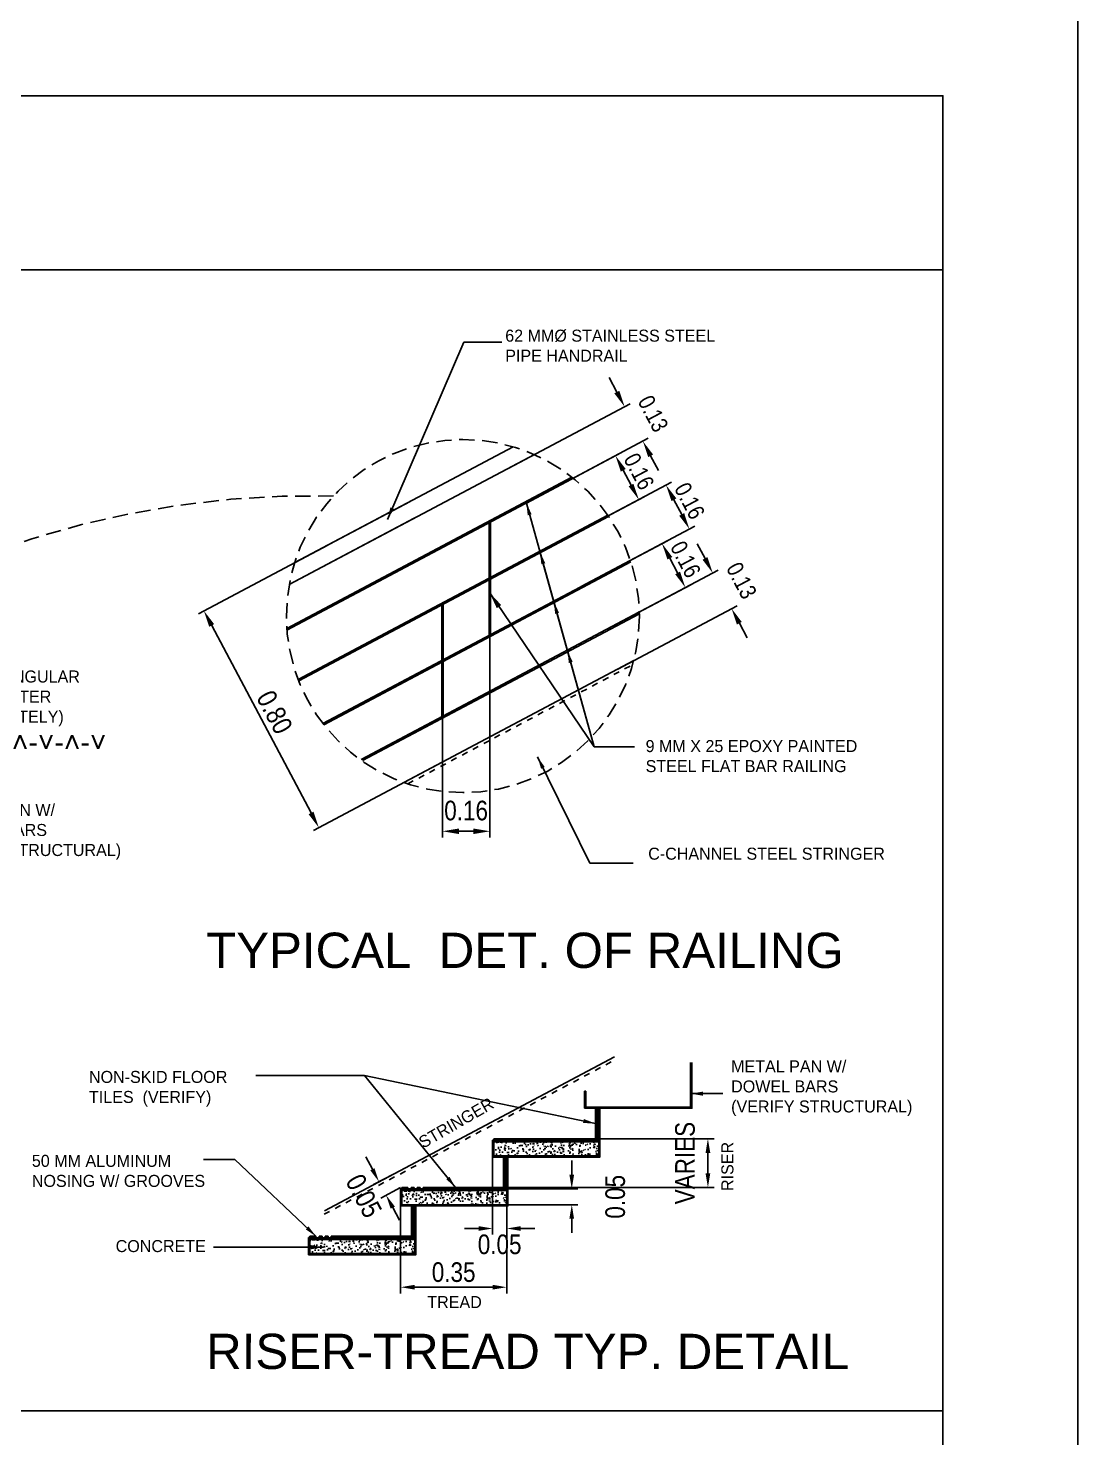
# Model space of a CAD drawing. Header units: millimetres. Extents: x 2148 to 2681, y 758 to 986.
# Drawn here: x 2664.33 to 2681.45, y 885.96 to 908.94 of the extents above; entities that cross this region are included whole.
import ezdxf

# ---------------------------------------------------------------- set-up
doc = ezdxf.new("R2010")
doc.units = ezdxf.units.MM
doc.linetypes.add('27-A-2008-DD$0$LVL 5$0$HIDDEN', pattern=[0.375, 0.25, -0.125])
doc.linetypes.add('27-A-2008-DD$0$LVL 5$0$xa-fp_t1_l05-09$0$HIDDEN2', pattern=[0.1875, 0.125, -0.0625])
for name, color, linetype in [('4CO', 4, 'Continuous'), ('A-DETAILS', 1, 'Continuous'), ('A-Hatch', 253, 'Continuous'), ('A-Stairs', 1, 'Continuous'), ('A-Wall', 4, 'Continuous'), ('A_TILES', 8, 'Continuous'), ('DIM', 20, 'Continuous'), ('TEXT', 6, 'Continuous'), ('wall', 4, 'Continuous')]:
    doc.layers.add(name, color=color, linetype=linetype)
doc.styles.add('ARIALNW', font='ARIALN.TTF')
doc.styles.add('MMTX$0$ESMX$0$X-OPTA1D', font='x-opta1d')
doc.styles.get("Standard").update_dxf_attribs({"font": 'arial.ttf'})
doc.styles.add('SWISS', font='swissl.ttf')
doc.dimstyles.new('DIM 100', dxfattribs={"dimtxt": 0.2, "dimasz": 0.2, "dimexe": 0.1, "dimexo": 0, "dimgap": 0.05, "dimtad": 1, "dimzin": 0, "dimdsep": 46, "dimtxsty": 'ARIALNW', "dimcen": 0.09, "dimclrd": 6, "dimclre": 6, "dimclrt": 13, "dimadec": 0, "dimazin": 0, "dimtfac": 1, "dimtofl": 0, "dimtmove": 2, "dimatfit": 3, "dimfxl": 1, "dimtolj": 1, "dimtzin": 0, "dimarcsym": 0})
doc.dimstyles.new('DIM 20', dxfattribs={"dimtxt": 0.32, "dimasz": 0.27, "dimexe": 0.1, "dimexo": 0, "dimgap": 0.08, "dimtad": 1, "dimlfac": 0.2, "dimrnd": 0.005, "dimzin": 1, "dimdsep": 46, "dimtxsty": 'ARIALNW', "dimcen": 0.09, "dimclrd": 6, "dimclre": 6, "dimclrt": 13, "dimadec": 0, "dimazin": 0, "dimtfac": 1, "dimtofl": 0, "dimtmove": 2, "dimatfit": 3, "dimfxl": 1, "dimtolj": 1, "dimtzin": 0, "dimarcsym": 0})
doc.dimstyles.new('DIM 30', dxfattribs={"dimtxt": 0.32, "dimasz": 0.27, "dimexe": 0.1, "dimexo": 0, "dimgap": 0.08, "dimtad": 1, "dimlfac": 0.3, "dimrnd": 0.005, "dimzin": 1, "dimdsep": 46, "dimtxsty": 'ARIALNW', "dimcen": 0.09, "dimclrd": 6, "dimclre": 6, "dimclrt": 13, "dimadec": 0, "dimazin": 0, "dimtfac": 1, "dimtofl": 0, "dimtmove": 2, "dimatfit": 3, "dimfxl": 1, "dimtolj": 1, "dimtzin": 0, "dimarcsym": 0})

# ---------------------------------------------------------------- blocks, each defined once
blk = doc.blocks.new('A$C1DB67A09')
at = {"layer": 'Defpoints', "ltscale": 0.5, "elevation": 0}
blk.add_lwpolyline([(7.292, -83.48), (108.892, -83.48), (108.892, -7.28), (7.292, -7.28)], close=True, dxfattribs=at)
at = {"layer": 'wall', "color": 16, "linetype": 'ByBlock', "ltscale": 1.5, "elevation": 0}
blk.add_lwpolyline([(9.492, -81.28), (106.692, -81.28), (106.692, -9.48), (9.492, -9.48)], close=True, dxfattribs=at)
blk = doc.blocks.new('*D2890')
at = {"layer": 'A-Wall', "color": 6, "lineweight": -2, "transparency": 16777216}
for p, q in [((2673.932, 903.008), (2673.805, 903.247)), ((2672.159, 901.762), (2674.147, 902.817)), ((2672.457, 901.2), (2674.445, 902.255)), ((2674.483, 901.969), (2674.609, 901.731))]:
    blk.add_line(p, q, dxfattribs=at)
at = {"layer": 'A-Wall', "color": 6, "transparency": 16777216}
for points in [[(2673.972, 903.029), (2673.892, 902.987), (2674.058, 902.77)], [(2674.523, 901.99), (2674.443, 901.948), (2674.356, 902.208)]]:
    blk.add_solid(points, dxfattribs=at)
at = {"layer": 'Defpoints', "color": 0, "transparency": 16777216}
for p in [(2674.356, 902.208), (2672.159, 901.762, 0), (2672.457, 901.2, 0)]:
    blk.add_point(p, dxfattribs=at)
at = {"layer": 'A-Wall', "color": 13, "transparency": 16777216, "insert": (2674.524, 902.656), "char_height": 0.27, "attachment_point": 5, "rotation": 297.9371, "style": 'ARIALNW'}
blk.add_mtext('\\A1;0.13', dxfattribs=at)
blk = doc.blocks.new('*D2891')
at = {"layer": 'A-Wall', "color": 6, "lineweight": -2, "transparency": 16777216}
for p, q in [((2672.457, 901.2), (2673.999, 902.018)), ((2674.037, 901.733), (2674.164, 901.493)), ((2672.837, 900.484), (2674.379, 901.301))]:
    blk.add_line(p, q, dxfattribs=at)
at = {"layer": 'A-Wall', "color": 6, "transparency": 16777216}
for points in [[(2674.077, 901.754), (2673.997, 901.712), (2673.91, 901.971)], [(2674.203, 901.514), (2674.124, 901.472), (2674.29, 901.255)]]:
    blk.add_solid(points, dxfattribs=at)
at = {"layer": 'Defpoints', "color": 0, "transparency": 16777216}
for p in [(2672.457, 901.2, 0), (2674.29, 901.255), (2672.837, 900.484, 0)]:
    blk.add_point(p, dxfattribs=at)
at = {"layer": 'A-Wall', "color": 13, "transparency": 16777216, "insert": (2674.293, 901.715), "char_height": 0.27, "attachment_point": 5, "rotation": 297.9371, "style": 'ARIALNW'}
blk.add_mtext('\\A1;0.16', dxfattribs=at)
blk = doc.blocks.new('*D2892')
at = {"layer": 'A-Wall', "color": 6, "lineweight": -2, "transparency": 16777216}
for p, q in [((2672.837, 900.484), (2674.825, 901.538)), ((2674.863, 901.253), (2674.99, 901.013)), ((2673.353, 899.84), (2675.205, 900.822))]:
    blk.add_line(p, q, dxfattribs=at)
at = {"layer": 'A-Wall', "color": 6, "transparency": 16777216}
for points in [[(2674.903, 901.274), (2674.823, 901.232), (2674.736, 901.491)], [(2675.03, 901.035), (2674.95, 900.992), (2675.116, 900.775)]]:
    blk.add_solid(points, dxfattribs=at)
at = {"layer": 'Defpoints', "color": 0, "transparency": 16777216}
for p in [(2675.116, 900.775), (2672.837, 900.484, 0), (2673.353, 899.84, 0)]:
    blk.add_point(p, dxfattribs=at)
at = {"layer": 'A-Wall', "color": 13, "transparency": 16777216, "insert": (2675.119, 901.235), "char_height": 0.27, "attachment_point": 5, "rotation": 297.9371, "style": 'ARIALNW'}
blk.add_mtext('\\A1;0.16', dxfattribs=at)
blk = doc.blocks.new('*D2893')
at = {"layer": 'A-Wall', "color": 6, "lineweight": -2, "transparency": 16777216}
for p, q in [((2673.353, 899.84), (2674.758, 900.585)), ((2674.797, 900.3), (2674.923, 900.061)), ((2673.789, 899.153), (2675.138, 899.869))]:
    blk.add_line(p, q, dxfattribs=at)
at = {"layer": 'A-Wall', "color": 6, "transparency": 16777216}
for points in [[(2674.836, 900.321), (2674.757, 900.279), (2674.67, 900.538)], [(2674.963, 900.082), (2674.884, 900.04), (2675.05, 899.822)]]:
    blk.add_solid(points, dxfattribs=at)
at = {"layer": 'Defpoints', "color": 0, "transparency": 16777216}
for p in [(2673.353, 899.84), (2675.05, 899.822), (2673.789, 899.153, 0)]:
    blk.add_point(p, dxfattribs=at)
at = {"layer": 'A-Wall', "color": 13, "transparency": 16777216, "insert": (2675.052, 900.282), "char_height": 0.27, "attachment_point": 5, "rotation": 297.9371, "style": 'ARIALNW'}
blk.add_mtext('\\A1;0.16', dxfattribs=at)
blk = doc.blocks.new('*D2894')
at = {"layer": 'A-Wall', "color": 6, "lineweight": -2, "transparency": 16777216}
for p, q in [((2675.37, 900.297), (2675.243, 900.536)), ((2673.789, 899.153), (2675.584, 900.106)), ((2673.947, 898.494), (2675.892, 899.526)), ((2675.93, 899.24), (2676.057, 899.002))]:
    blk.add_line(p, q, dxfattribs=at)
at = {"layer": 'A-Wall', "color": 6, "transparency": 16777216}
for points in [[(2675.409, 900.318), (2675.33, 900.276), (2675.496, 900.059)], [(2675.97, 899.261), (2675.89, 899.219), (2675.804, 899.479)]]:
    blk.add_solid(points, dxfattribs=at)
at = {"layer": 'Defpoints', "color": 0, "transparency": 16777216}
for p in [(2675.804, 899.479), (2673.789, 899.153, 0), (2673.947, 898.494, 0)]:
    blk.add_point(p, dxfattribs=at)
at = {"layer": 'A-Wall', "color": 13, "transparency": 16777216, "insert": (2675.966, 899.936), "char_height": 0.27, "attachment_point": 5, "rotation": 297.9371, "style": 'ARIALNW'}
blk.add_mtext('\\A1;0.13', dxfattribs=at)
blk = doc.blocks.new('*D2895')
at = {"layer": 'A-Wall', "color": 6, "lineweight": -2, "transparency": 16777216}
for p, q in [((2669.22, 900.515), (2667.11, 899.396)), ((2667.325, 899.204), (2668.946, 896.148)), ((2671.094, 896.981), (2668.984, 895.862))]:
    blk.add_line(p, q, dxfattribs=at)
at = {"layer": 'A-Wall', "color": 6, "transparency": 16777216}
for points in [[(2667.365, 899.226), (2667.285, 899.183), (2667.198, 899.443)], [(2668.986, 896.169), (2668.906, 896.127), (2669.072, 895.909)]]:
    blk.add_solid(points, dxfattribs=at)
at = {"layer": 'Defpoints', "color": 0, "transparency": 16777216}
for p in [(2669.22, 900.515, 0), (2671.094, 896.981, 0), (2669.072, 895.909)]:
    blk.add_point(p, dxfattribs=at)
at = {"layer": 'A-Wall', "color": 13, "transparency": 16777216, "insert": (2668.35, 897.79), "char_height": 0.32, "attachment_point": 5, "rotation": 297.9371, "style": 'ARIALNW'}
blk.add_mtext('\\A1;0.80', dxfattribs=at)
blk = doc.blocks.new('*D2896')
at = {"layer": 'A-Wall', "color": 6, "lineweight": -2, "transparency": 16777216}
for p, q in [((2671.087, 899.542), (2671.087, 895.75)), ((2671.861, 899.542), (2671.861, 895.75)), ((2671.357, 895.85), (2671.591, 895.85))]:
    blk.add_line(p, q, dxfattribs=at)
at = {"layer": 'A-Wall', "color": 6, "transparency": 16777216}
for points in [[(2671.357, 895.895), (2671.357, 895.805), (2671.087, 895.85)], [(2671.591, 895.895), (2671.591, 895.805), (2671.861, 895.85)]]:
    blk.add_solid(points, dxfattribs=at)
at = {"layer": 'Defpoints', "color": 0, "transparency": 16777216}
for p in [(2671.087, 899.542, 0), (2671.861, 899.542, 0), (2671.861, 895.85)]:
    blk.add_point(p, dxfattribs=at)
at = {"layer": 'A-Wall', "color": 13, "transparency": 16777216, "insert": (2671.474, 896.186), "char_height": 0.32, "attachment_point": 5, "style": 'ARIALNW'}
blk.add_mtext('\\A1;0.16', dxfattribs=at)
blk = doc.blocks.new('*D2907')
at = {"layer": 'A-Wall', "color": 6, "lineweight": -2, "transparency": 16777216}
for p, q in [((2673.197, 890.252), (2673.197, 890.482)), ((2670.416, 890.022), (2673.297, 890.022)), ((2672.07, 889.764), (2673.297, 889.764)), ((2673.197, 889.534), (2673.197, 889.304))]:
    blk.add_line(p, q, dxfattribs=at)
at = {"layer": 'A-Wall', "color": 6, "transparency": 16777216}
for points in [[(2673.158, 890.252), (2673.235, 890.252), (2673.197, 890.022)], [(2673.158, 889.534), (2673.235, 889.534), (2673.197, 889.764)]]:
    blk.add_solid(points, dxfattribs=at)
at = {"layer": 'Defpoints', "color": 0, "transparency": 16777216}
for p in [(2670.416, 890.022, 0), (2672.07, 889.764, 0), (2673.197, 889.764)]:
    blk.add_point(p, dxfattribs=at)
at = {"layer": 'A-Wall', "color": 13, "transparency": 16777216, "insert": (2673.907, 889.893), "char_height": 0.32, "attachment_point": 5, "rotation": 90, "style": 'ARIALNW'}
blk.add_mtext('\\A1;0.05', dxfattribs=at)
blk = doc.blocks.new('*D2908')
at = {"layer": 'A-Wall', "color": 6, "lineweight": -2, "transparency": 16777216}
for p, q in [((2670.406, 889.744), (2670.406, 888.319)), ((2672.136, 889.744), (2672.136, 888.319)), ((2671.906, 888.419), (2670.636, 888.419))]:
    blk.add_line(p, q, dxfattribs=at)
at = {"layer": 'A-Wall', "color": 6, "transparency": 16777216}
for points in [[(2670.636, 888.458), (2670.636, 888.381), (2670.406, 888.419)], [(2671.906, 888.458), (2671.906, 888.381), (2672.136, 888.419)]]:
    blk.add_solid(points, dxfattribs=at)
at = {"layer": 'Defpoints', "color": 0, "transparency": 16777216}
for p in [(2670.406, 889.744, 0), (2672.136, 889.744), (2670.406, 888.419)]:
    blk.add_point(p, dxfattribs=at)
at = {"layer": 'A-Wall', "color": 13, "transparency": 16777216, "insert": (2671.271, 888.663), "char_height": 0.32, "attachment_point": 5, "style": 'ARIALNW'}
blk.add_mtext('\\A1;0.35', dxfattribs=at)
blk = doc.blocks.new('*D2909')
at = {"layer": 'A-Wall', "color": 6, "lineweight": -2, "transparency": 16777216}
for p, q in [((2671.906, 890.539), (2671.906, 889.276)), ((2672.136, 890.33), (2672.136, 889.276)), ((2671.676, 889.376), (2671.446, 889.376)), ((2672.366, 889.376), (2672.596, 889.376))]:
    blk.add_line(p, q, dxfattribs=at)
at = {"layer": 'A-Wall', "color": 6, "transparency": 16777216}
for points in [[(2671.676, 889.414), (2671.676, 889.337), (2671.906, 889.376)], [(2672.366, 889.414), (2672.366, 889.337), (2672.136, 889.376)]]:
    blk.add_solid(points, dxfattribs=at)
at = {"layer": 'Defpoints', "color": 0, "transparency": 16777216}
for p in [(2671.906, 890.539, 0), (2672.136, 890.33, 0), (2672.136, 889.376)]:
    blk.add_point(p, dxfattribs=at)
at = {"layer": 'A-Wall', "color": 13, "transparency": 16777216, "insert": (2672.021, 889.116), "char_height": 0.32, "attachment_point": 5, "style": 'ARIALNW'}
blk.add_mtext('\\A1;0.05', dxfattribs=at)
blk = doc.blocks.new('*D2910')
at = {"layer": 'A-Wall', "color": 6, "lineweight": -2, "transparency": 16777216}
for p, q in [((2671.994, 890.839), (2675.517, 890.839)), ((2675.417, 890.274), (2675.417, 890.609)), ((2672.016, 890.044), (2675.517, 890.044))]:
    blk.add_line(p, q, dxfattribs=at)
at = {"layer": 'A-Wall', "color": 6, "transparency": 16777216}
for points in [[(2675.379, 890.609), (2675.456, 890.609), (2675.417, 890.839)], [(2675.379, 890.274), (2675.456, 890.274), (2675.417, 890.044)]]:
    blk.add_solid(points, dxfattribs=at)
at = {"layer": 'Defpoints', "color": 0, "transparency": 16777216}
for p in [(2671.994, 890.839, 0), (2675.417, 890.839), (2672.016, 890.044, 0)]:
    blk.add_point(p, dxfattribs=at)
at = {"layer": 'A-Wall', "color": 13, "transparency": 16777216, "insert": (2675.045, 890.442), "char_height": 0.32, "attachment_point": 5, "rotation": 90, "style": 'ARIALNW'}
blk.add_mtext('\\A1;VARIES', dxfattribs=at)
blk = doc.blocks.new('*D2903')
at = {"layer": 'A-Wall', "color": 6, "lineweight": -2, "transparency": 16777216}
for p, q in [((2669.945, 890.341), (2669.837, 890.544)), ((2670.289, 890.264), (2669.965, 890.091)), ((2670.406, 890.044), (2670.082, 889.872)), ((2670.278, 889.716), (2670.386, 889.513))]:
    blk.add_line(p, q, dxfattribs=at)
at = {"layer": 'A-Wall', "color": 6, "transparency": 16777216}
for points in [[(2669.979, 890.359), (2669.912, 890.323), (2670.053, 890.138)], [(2670.312, 889.734), (2670.244, 889.698), (2670.17, 889.919)]]:
    blk.add_solid(points, dxfattribs=at)
at = {"layer": 'Defpoints', "color": 0, "transparency": 16777216}
for p in [(2670.289, 890.264, 0), (2670.053, 890.138), (2670.406, 890.044, 0)]:
    blk.add_point(p, dxfattribs=at)
at = {"layer": 'A-Wall', "color": 13, "transparency": 16777216, "insert": (2669.805, 889.907), "char_height": 0.32, "attachment_point": 5, "rotation": 297.996, "style": 'ARIALNW'}
blk.add_mtext('\\A1;0.05', dxfattribs=at)

msp = doc.modelspace()

# ---------------------------------------------------------------- hatches: boundary and pattern name
at = {"layer": 'A-Hatch'}
h = msp.add_hatch(dxfattribs=at)
h.set_pattern_fill('BRASS', color=256, scale=0.00255, angle=90, style=0)
h.set_pattern_definition([(90, (3, 2.76315), (-0.0161925, 1e-18), []), (90, (2.991904, 2.76315), (-0.0161925, 1e-18), [0.00809625, -0.004048125])])
h.paths.add_polyline_path([(2673.5837327, 890.8394354), (2673.6357625, 890.8394354), (2673.6357625, 891.33489), (2673.5837327, 891.33489)])
h = msp.add_hatch(dxfattribs=at)
h.set_pattern_fill('BRASS', color=256, scale=0.0025, style=0)
h.set_pattern_definition([(180, (15667.6901, -3491.643884), (0, 0.015875), []), (180, (15667.6901, -3491.635946), (0, 0.015875), [0.0079375, -0.00396875])])
h.paths.add_polyline_path([(2673.6357625, 890.8394354), (2673.6357625, 890.7894354), (2672.3007625, 890.7894354), (2672.3007625, 890.8394354)])
h = msp.add_hatch(dxfattribs=at)
h.set_pattern_fill('BRASS', color=256, scale=0.00255, angle=90, style=0)
h.set_pattern_definition([(90, (1.5, 1.967696), (-0.0161925, 1e-18), []), (90, (1.491904, 1.967696), (-0.0161925, 1e-18), [0.00809625, -0.004048125])])
h.paths.add_polyline_path([(2672.0837327, 890.0439809), (2672.1357625, 890.0439809), (2672.1357625, 890.5394354), (2672.0837327, 890.5394354)])
h = msp.add_hatch(dxfattribs=at)
h.set_pattern_fill('BRASS', color=256, scale=0.0025, style=0)
h.set_pattern_definition([(180, (15666.1901, -3492.439338), (0, 0.015875), []), (180, (15666.1901, -3492.4314), (0, 0.015875), [0.0079375, -0.00396875])])
h.paths.add_polyline_path([(2672.1357625, 890.0439809), (2672.1357625, 889.9939809), (2670.8007625, 889.9939809), (2670.8007625, 890.0439809)])
h = msp.add_hatch(dxfattribs=at)
h.set_pattern_fill('BRASS', color=256, scale=0.00255, angle=90, style=0)
h.set_pattern_definition([(90, (1e-12, 1.172241), (-0.0161925, 1e-18), []), (90, (-0.008096, 1.172241), (-0.0161925, 1e-18), [0.00809625, -0.004048125])])
h.paths.add_polyline_path([(2670.5837327, 889.2485263), (2670.6357625, 889.2485263), (2670.6357625, 889.7439809), (2670.5837327, 889.7439809)])
h = msp.add_hatch(dxfattribs=at)
h.set_pattern_fill('BRASS', color=256, scale=0.0025, style=0)
h.set_pattern_definition([(180, (15664.6901, -3493.234793), (0, 0.015875), []), (180, (15664.6901, -3493.226855), (0, 0.015875), [0.0079375, -0.00396875])])
h.paths.add_polyline_path([(2670.6357625, 889.2485263), (2670.6357625, 889.1985263), (2669.3007625, 889.1985263), (2669.3007625, 889.2485263)])
at = {"layer": 'A-Stairs'}
h = msp.add_hatch(dxfattribs=at)
h.set_pattern_fill('JIS_LC_8A', color=256, scale=0.002, style=0)
h.set_pattern_definition([(45, (3, 2.76315), (-0.01103086579, 0.01103086579), []), (45, (3.002, 2.76315), (-0.01103086579, 0.01103086579), [])])
h.paths.add_polyline_path([(2673.6557625, 891.33489), (2673.6357625, 891.33489), (2673.6357625, 890.5594354), (2671.9257625, 890.5594354), (2671.9257625, 890.5394354), (2673.6557625, 890.5394354), (2673.6557625, 890.8394354)])
h.paths.add_polyline_path([(2671.9057625, 890.5394354), (2671.9257625, 890.5394354), (2671.9257625, 890.8175313), (2671.9057625, 890.8175313)])
h = msp.add_hatch(dxfattribs=at)
h.set_pattern_fill('ANSI32', color=256, scale=0.0025, style=0)
h.set_pattern_definition([(45, (-10309.645255, -3546.593668), (-0.016837980227, 0.016837980227), []), (45, (-10309.63403, -3546.593668), (-0.016837980227, 0.016837980227), [])])
h.paths.add_polyline_path([(2672.3007625, 890.8394354), (2672.2757625, 890.8394354), (2672.2757625, 890.8144354), (2672.2257625, 890.8144354), (2672.2257625, 890.8394354), (2672.1757625, 890.8394354), (2672.1757625, 890.8144354), (2672.1257625, 890.8144354), (2672.1257625, 890.8394354), (2672.0757625, 890.8394354), (2672.0757625, 890.8144354), (2672.0257625, 890.8144354), (2672.0257625, 890.8394354), (2671.9257625, 890.8394354), (2671.9257625, 890.7894354), (2672.3007625, 890.7894354)])
h = msp.add_hatch(dxfattribs=at)
h.set_pattern_fill('AR-CONC', color=256, scale=0.001111, style=0)
h.set_pattern_definition([(50, (-10309.64525, -3546.59367), (0.2024274098, -0.017710095), [0.0211666666, -0.232833333]), (355, (-10309.64525, -3546.59367), (-0.0391586955, 0.2122851585), [0.0169333333, -0.1862666665]), (100.451, (-10309.62839, -3546.59514), (0.163269446, 0.1945740974), [0.017988889, -0.1978777776]), (46.1842, (-10309.64525, -3546.53722), (0.301198934, -0.0467136977), [0.03175, -0.3492499997]), (96.6356, (-10309.62015, -3546.54112), (0.2637824825, 0.274917284), [0.026983333, -0.2968166664]), (351.184, (-10309.64525, -3546.53722), (0.263782895, 0.274916797), [0.0254, -0.2794]), (21, (-10309.61703, -3546.55133), (0.1684609774, -0.1136283538), [0.0211666666, -0.232833333]), (326, (-10309.61703, -3546.55133), (0.0686689203, 0.2046532955), [0.0169333333, -0.1862666665]), (71.4514, (-10309.603, -3546.5608), (0.237129434, 0.0910253974), [0.017988889, -0.1978777776]), (37.5, (-10309.645255, -3546.59367), (0.0034317814, 0.0939500431), [0, -0.1840088887, 0, -0.1890888887, 0, -0.186972222]), (7.5, (-10309.64525, -3546.59367), (0.0742440694, 0.1113117497), [0, -0.1078088888, 0, -0.1797755554, 0, -0.071261111]), (327.5, (-10309.70819, -3546.59367), (0.1506562167, -0.0063652711), [0, -0.0705555555, 0, -0.2201333331, 0, -0.2920999997]), (317.5, (-10309.73641, -3546.59367), (0.1645879792, 0.0282516567), [0, -0.0917222221, 0, -0.146191111, 0, -0.2074333331])])
h.paths.add_polyline_path([(2671.9257625, 890.7894354), (2673.6357625, 890.7894354), (2673.6357625, 890.7171457), (2671.9257625, 890.7171457)])
h = msp.add_hatch(dxfattribs=at)
h.set_pattern_fill('AR-CONC', color=256, scale=0.001111, style=0)
h.set_pattern_definition([(50, (-10311.14525, -3547.38512), (0.2024274098, -0.017710095), [0.0211666666, -0.232833333]), (355, (-10311.14525, -3547.38512), (-0.0391586955, 0.2122851585), [0.0169333333, -0.1862666665]), (100.451, (-10311.12839, -3547.3866), (0.163269446, 0.1945740974), [0.017988889, -0.1978777776]), (46.1842, (-10311.14525, -3547.32868), (0.301198934, -0.0467136977), [0.03175, -0.3492499997]), (96.6356, (-10311.12015, -3547.33257), (0.2637824825, 0.274917284), [0.026983333, -0.2968166664]), (351.184, (-10311.14525, -3547.32868), (0.263782895, 0.274916797), [0.0254, -0.2794]), (21, (-10311.11703, -3547.34279), (0.1684609774, -0.1136283538), [0.0211666666, -0.232833333]), (326, (-10311.11703, -3547.34279), (0.0686689203, 0.2046532955), [0.0169333333, -0.1862666665]), (71.4514, (-10311.103, -3547.35226), (0.237129434, 0.0910253974), [0.017988889, -0.1978777776]), (37.5, (-10311.145255, -3547.38512), (0.0034317814, 0.0939500431), [0, -0.1840088887, 0, -0.1890888887, 0, -0.186972222]), (7.5, (-10311.14525, -3547.38512), (0.0742440694, 0.1113117497), [0, -0.1078088888, 0, -0.1797755554, 0, -0.071261111]), (327.5, (-10311.20819, -3547.38512), (0.1506562167, -0.0063652711), [0, -0.0705555555, 0, -0.2201333331, 0, -0.2920999997]), (317.5, (-10311.23641, -3547.38512), (0.1645879792, 0.0282516567), [0, -0.0917222221, 0, -0.146191111, 0, -0.2074333331])])
h.paths.add_polyline_path([(2671.9257625, 890.5394354), (2673.6357625, 890.5394354), (2673.6357625, 890.7211457), (2671.9257625, 890.7211457)])
h = msp.add_hatch(dxfattribs=at)
h.set_pattern_fill('JIS_LC_8A', color=256, scale=0.002, style=0)
h.set_pattern_definition([(45, (1.5, 1.967696), (-0.01103086579, 0.01103086579), []), (45, (1.502, 1.967696), (-0.01103086579, 0.01103086579), [])])
h.paths.add_polyline_path([(2672.1557625, 890.5394354), (2672.1357625, 890.5394354), (2672.1357625, 889.7639809), (2670.4257625, 889.7639809), (2670.4257625, 889.7439809), (2672.1557625, 889.7439809), (2672.1557625, 890.0439809)])
h.paths.add_polyline_path([(2670.4057625, 889.7439809), (2670.4257625, 889.7439809), (2670.4257625, 890.0220768), (2670.4057625, 890.0220768)])
h = msp.add_hatch(dxfattribs=at)
h.set_pattern_fill('ANSI32', color=256, scale=0.0025, style=0)
h.set_pattern_definition([(45, (-10311.145255, -3547.389122), (-0.016837980227, 0.016837980227), []), (45, (-10311.13403, -3547.389122), (-0.016837980227, 0.016837980227), [])])
h.paths.add_polyline_path([(2670.8007625, 890.0439809), (2670.7757625, 890.0439809), (2670.7757625, 890.0189809), (2670.7257625, 890.0189809), (2670.7257625, 890.0439809), (2670.6757625, 890.0439809), (2670.6757625, 890.0189809), (2670.6257625, 890.0189809), (2670.6257625, 890.0439809), (2670.5757625, 890.0439809), (2670.5757625, 890.0189809), (2670.5257625, 890.0189809), (2670.5257625, 890.0439809), (2670.4257625, 890.0439809), (2670.4257625, 889.9939809), (2670.8007625, 889.9939809)])
h = msp.add_hatch(dxfattribs=at)
h.set_pattern_fill('AR-CONC', color=256, scale=0.001111, style=0)
h.set_pattern_definition([(50, (-10312.64805, -3548.14458), (0.2024274098, -0.017710095), [0.0211666666, -0.232833333]), (355, (-10312.64805, -3548.14458), (-0.0391586955, 0.2122851585), [0.0169333333, -0.1862666665]), (100.451, (-10312.63118, -3548.14605), (0.163269446, 0.1945740974), [0.017988889, -0.1978777776]), (46.1842, (-10312.64805, -3548.08813), (0.301198934, -0.0467136977), [0.03175, -0.3492499997]), (96.6356, (-10312.62295, -3548.09203), (0.2637824825, 0.274917284), [0.026983333, -0.2968166664]), (351.184, (-10312.64805, -3548.08813), (0.263782895, 0.274916797), [0.0254, -0.2794]), (21, (-10312.61983, -3548.10224), (0.1684609774, -0.1136283538), [0.0211666666, -0.232833333]), (326, (-10312.61983, -3548.10224), (0.0686689203, 0.2046532955), [0.0169333333, -0.1862666665]), (71.4514, (-10312.60579, -3548.11171), (0.237129434, 0.0910253974), [0.017988889, -0.1978777776]), (37.5, (-10312.64805, -3548.14458), (0.0034317814, 0.0939500431), [0, -0.1840088887, 0, -0.1890888887, 0, -0.186972222]), (7.5, (-10312.64805, -3548.14458), (0.0742440694, 0.1113117497), [0, -0.1078088888, 0, -0.1797755554, 0, -0.071261111]), (327.5, (-10312.71099, -3548.14458), (0.1506562167, -0.0063652711), [0, -0.0705555555, 0, -0.2201333331, 0, -0.2920999997]), (317.5, (-10312.73921, -3548.14458), (0.1645879792, 0.0282516567), [0, -0.0917222221, 0, -0.146191111, 0, -0.2074333331])])
h.paths.add_polyline_path([(2672.1329664, 889.9616912), (2670.4229664, 889.9616912), (2670.4229664, 889.7539809), (2672.1329664, 889.7539809)])
h = msp.add_hatch(dxfattribs=at)
h.set_pattern_fill('AR-CONC', color=256, scale=0.001111, style=0)
h.set_pattern_definition([(50, (-10311.14525, -3547.38912), (0.2024274098, -0.017710095), [0.0211666666, -0.232833333]), (355, (-10311.14525, -3547.38912), (-0.0391586955, 0.2122851585), [0.0169333333, -0.1862666665]), (100.451, (-10311.12839, -3547.3906), (0.163269446, 0.1945740974), [0.017988889, -0.1978777776]), (46.1842, (-10311.14525, -3547.33268), (0.301198934, -0.0467136977), [0.03175, -0.3492499997]), (96.6356, (-10311.12015, -3547.33657), (0.2637824825, 0.274917284), [0.026983333, -0.2968166664]), (351.184, (-10311.14525, -3547.33268), (0.263782895, 0.274916797), [0.0254, -0.2794]), (21, (-10311.11703, -3547.34679), (0.1684609774, -0.1136283538), [0.0211666666, -0.232833333]), (326, (-10311.11703, -3547.34679), (0.0686689203, 0.2046532955), [0.0169333333, -0.1862666665]), (71.4514, (-10311.103, -3547.35626), (0.237129434, 0.0910253974), [0.017988889, -0.1978777776]), (37.5, (-10311.145255, -3547.38912), (0.0034317814, 0.0939500431), [0, -0.1840088887, 0, -0.1890888887, 0, -0.186972222]), (7.5, (-10311.14525, -3547.38912), (0.0742440694, 0.1113117497), [0, -0.1078088888, 0, -0.1797755554, 0, -0.071261111]), (327.5, (-10311.20819, -3547.38912), (0.1506562167, -0.0063652711), [0, -0.0705555555, 0, -0.2201333331, 0, -0.2920999997]), (317.5, (-10311.23641, -3547.38912), (0.1645879792, 0.0282516567), [0, -0.0917222221, 0, -0.146191111, 0, -0.2074333331])])
h.paths.add_polyline_path([(2670.4257625, 889.9939809), (2672.1357625, 889.9939809), (2672.1357625, 889.9216912), (2670.4257625, 889.9216912)])
h = msp.add_hatch(dxfattribs=at)
h.set_pattern_fill('JIS_LC_8A', color=256, scale=0.002, style=0)
h.set_pattern_definition([(45, (1e-12, 1.172241), (-0.01103086579, 0.01103086579), []), (45, (0.002, 1.172241), (-0.01103086579, 0.01103086579), [])])
h.paths.add_polyline_path([(2670.6557625, 889.7439809), (2670.6357625, 889.7439809), (2670.6357625, 888.9685263), (2668.9257625, 888.9685263), (2668.9257625, 888.9485263), (2670.6557625, 888.9485263), (2670.6557625, 889.2485263)])
h.paths.add_polyline_path([(2668.9057625, 888.9485263), (2668.9257625, 888.9485263), (2668.9257625, 889.2266222), (2668.9057625, 889.2266222)])
h = msp.add_hatch(dxfattribs=at)
h.set_pattern_fill('AR-CONC', color=256, scale=0.001111, style=0)
h.set_pattern_definition([(50, (-10314.14805, -3548.98003), (0.2024274098, -0.017710095), [0.0211666666, -0.232833333]), (355, (-10314.14805, -3548.98003), (-0.0391586955, 0.2122851585), [0.0169333333, -0.1862666665]), (100.451, (-10314.13118, -3548.9815), (0.163269446, 0.1945740974), [0.017988889, -0.1978777776]), (46.1842, (-10314.14805, -3548.92359), (0.301198934, -0.0467136977), [0.03175, -0.3492499997]), (96.6356, (-10314.12295, -3548.92748), (0.2637824825, 0.274917284), [0.026983333, -0.2968166664]), (351.184, (-10314.14805, -3548.9236), (0.263782895, 0.274916797), [0.0254, -0.2794]), (21, (-10314.11983, -3548.9377), (0.1684609774, -0.1136283538), [0.0211666666, -0.232833333]), (326, (-10314.11983, -3548.9377), (0.0686689203, 0.2046532955), [0.0169333333, -0.1862666665]), (71.4514, (-10314.10579, -3548.94717), (0.237129434, 0.0910253974), [0.017988889, -0.1978777776]), (37.5, (-10314.14805, -3548.98003), (0.0034317814, 0.0939500431), [0, -0.1840088887, 0, -0.1890888887, 0, -0.186972222]), (7.5, (-10314.14805, -3548.98003), (0.0742440694, 0.1113117497), [0, -0.1078088888, 0, -0.1797755554, 0, -0.071261111]), (327.5, (-10314.21099, -3548.98003), (0.1506562167, -0.0063652711), [0, -0.0705555555, 0, -0.2201333331, 0, -0.2920999997]), (317.5, (-10314.23921, -3548.98003), (0.1645879792, 0.0282516567), [0, -0.0917222221, 0, -0.146191111, 0, -0.2074333331])])
h.paths.add_polyline_path([(2668.9229664, 888.9385263), (2668.9257625, 888.9385263), (2668.9257625, 888.9585263), (2670.6329664, 888.9585263), (2670.6329664, 889.1262367), (2668.9229664, 889.1262367)])
h = msp.add_hatch(dxfattribs=at)
h.set_pattern_fill('ANSI32', color=256, scale=0.0025, style=0)
h.set_pattern_definition([(45, (-10312.645255, -3548.184577), (-0.016837980227, 0.016837980227), []), (45, (-10312.63403, -3548.184577), (-0.016837980227, 0.016837980227), [])])
h.paths.add_polyline_path([(2669.3007625, 889.2485263), (2669.2757625, 889.2485263), (2669.2757625, 889.2235263), (2669.2257625, 889.2235263), (2669.2257625, 889.2485263), (2669.1757625, 889.2485263), (2669.1757625, 889.2235263), (2669.1257625, 889.2235263), (2669.1257625, 889.2485263), (2669.0757625, 889.2485263), (2669.0757625, 889.2235263), (2669.0257625, 889.2235263), (2669.0257625, 889.2485263), (2668.9257625, 889.2485263), (2668.9257625, 889.1985263), (2669.3007625, 889.1985263)])
h = msp.add_hatch(dxfattribs=at)
h.set_pattern_fill('AR-CONC', color=256, scale=0.001111, style=0)
h.set_pattern_definition([(50, (-10312.64525, -3548.18458), (0.2024274098, -0.017710095), [0.0211666666, -0.232833333]), (355, (-10312.64525, -3548.18458), (-0.0391586955, 0.2122851585), [0.0169333333, -0.1862666665]), (100.451, (-10312.62839, -3548.18605), (0.163269446, 0.1945740974), [0.017988889, -0.1978777776]), (46.1842, (-10312.64525, -3548.12813), (0.301198934, -0.0467136977), [0.03175, -0.3492499997]), (96.6356, (-10312.62015, -3548.13203), (0.2637824825, 0.274917284), [0.026983333, -0.2968166664]), (351.184, (-10312.64525, -3548.12813), (0.263782895, 0.274916797), [0.0254, -0.2794]), (21, (-10312.61703, -3548.14224), (0.1684609774, -0.1136283538), [0.0211666666, -0.232833333]), (326, (-10312.61703, -3548.14224), (0.0686689203, 0.2046532955), [0.0169333333, -0.1862666665]), (71.4514, (-10312.603, -3548.15171), (0.237129434, 0.0910253974), [0.017988889, -0.1978777776]), (37.5, (-10312.645255, -3548.18458), (0.0034317814, 0.0939500431), [0, -0.1840088887, 0, -0.1890888887, 0, -0.186972222]), (7.5, (-10312.64525, -3548.18458), (0.0742440694, 0.1113117497), [0, -0.1078088888, 0, -0.1797755554, 0, -0.071261111]), (327.5, (-10312.70819, -3548.18458), (0.1506562167, -0.0063652711), [0, -0.0705555555, 0, -0.2201333331, 0, -0.2920999997]), (317.5, (-10312.73641, -3548.18458), (0.1645879792, 0.0282516567), [0, -0.0917222221, 0, -0.146191111, 0, -0.2074333331])])
h.paths.add_polyline_path([(2668.9257625, 889.1985263), (2670.6357625, 889.1985263), (2670.6357625, 889.1262367), (2668.9257625, 889.1262367)])

# ---------------------------------------------------------------- linework, layer by layer
at = {"ltscale": 0.5}
for p, q in [((2668.5893876, 899.8694598, -0.0000002), (2672.5867188, 901.9892566, -0.0000002)), ((2668.6782379, 900.2278528, -0.0000002), (2672.240192, 902.1167678, -0.0000002)), ((2668.5504782, 899.1571238, -0.0000002), (2673.1982253, 901.6218382, -0.0000002)), ((2668.552508, 899.1299025, -0.0000002), (2673.2196206, 901.6048864, -0.0000002)), ((2668.6782379, 900.2278528, -0.0000002), (2670.5626964, 901.2271868, -0.0000002)), ((2668.5893876, 899.8694598, -0.0000002), (2670.6290608, 900.9511046, -0.0000002)), ((2668.7356226, 898.3235895, -0.0000002), (2673.7843642, 901.0009525, -0.0000001)), ((2668.7447668, 898.3001409, -0.0000002), (2673.7986452, 900.9802279, -0.0000002)), ((2671.8493345, 900.9092293, -0.0000006), (2671.8493345, 899.9748003, -0.0000006)), ((2671.8724597, 900.9092293, -0.0000006), (2671.8724597, 899.9870637, -0.0000006)), ((2669.1386311, 897.6049421, -0.0000002), (2674.1531747, 900.2641697, -0.0000001)), ((2669.1541698, 897.5848845, -0.0000002), (2674.1610611, 900.2400542, -0.0000002)), ((2671.8493345, 899.9465026, -0.0000006), (2671.8493345, 899.0424363, -0.0000006)), ((2671.8724597, 899.9587659, -0.0000006), (2671.8724597, 899.0546996, -0.0000006)), ((2671.0764167, 899.5366219, -0.0000006), (2671.0764167, 898.6325556, -0.0000006)), ((2671.0995418, 899.5488852, -0.0000006), (2671.0995418, 898.644819, -0.0000006)), ((2669.7614702, 897.0176252, -0.0000001), (2674.2899414, 899.4190872, -0.0000001)), ((2669.7854107, 897.0010435, -0.0000001), (2674.290237, 899.3899665, -0.0000001)), ((2671.0764167, 898.6042579, -0.0000006), (2671.0764167, 897.7149453, -0.0000006)), ((2671.0995418, 898.6165212, -0.0000006), (2671.0995418, 897.7272087, -0.0000006))]:
    msp.add_line(p, q, dxfattribs=at)
at = {"ltscale": 0.05}
for p, q in [((2675.1357625, 891.35489, 0.0000002), (2675.1357625, 892.0803445, 0.0000002)), ((2673.4257625, 891.6129859, 0.0000001), (2673.4057625, 891.6129859, 0.0000001)), ((2673.4257625, 891.35489, 0.0000001), (2673.4257625, 891.6129859, 0.0000001)), ((2673.4057625, 891.33489, 0.0000002), (2674.0642659, 891.33489, 0.0000002)), ((2673.4257625, 891.35489, 0.0000002), (2675.1357625, 891.35489, 0.0000002)), ((2673.6357625, 891.33489, 0.0000001), (2673.6357625, 890.5594354, 0.0000001)), ((2671.9257625, 890.8175313, 0.0000001), (2671.9057625, 890.8175313, 0.0000001)), ((2671.9257625, 890.5394354, 0.0000001), (2671.9257625, 890.8394354, 0.0000001)), ((2671.9257625, 890.8394354, 0.0000001), (2672.0257625, 890.8394354, 0.0000001)), ((2671.9257625, 890.7894354, 0.0000001), (2672.3007625, 890.7894354, 0.0000001)), ((2672.0257625, 890.8144354, 0.0000001), (2672.0757625, 890.8144354, 0.0000001)), ((2672.0757625, 890.8394354, 0.0000001), (2672.0757625, 890.8144354, 0.0000001)), ((2672.0757625, 890.8394354, 0.0000001), (2672.1257625, 890.8394354, 0.0000001)), ((2672.1257625, 890.8394354, 0.0000001), (2672.1257625, 890.8144354, 0.0000001)), ((2672.1257625, 890.8144354, 0.0000001), (2672.1757625, 890.8144354, 0.0000001)), ((2672.1757625, 890.8394354, 0.0000001), (2672.1757625, 890.8144354, 0.0000001)), ((2672.1757625, 890.8394354, 0.0000001), (2672.2257625, 890.8394354, 0.0000001)), ((2672.2257625, 890.8394354, 0.0000001), (2672.2257625, 890.8144354, 0.0000001)), ((2672.2257625, 890.8144354, 0.0000001), (2672.2757625, 890.8144354, 0.0000001)), ((2672.2757625, 890.8394354, 0.0000001), (2672.2757625, 890.8144354, 0.0000001)), ((2672.3007625, 890.8394354, 0.0000001), (2672.2757625, 890.8394354, 0.0000001)), ((2672.3007625, 890.8394354, 0.0000001), (2672.3007625, 890.7894354, 0.0000001)), ((2673.6357625, 890.8394354, 0.0000001), (2673.6357625, 890.5594354, 0.0000001)), ((2673.6357625, 890.5594354, 0.0000001), (2671.9257625, 890.5594354, 0.0000001)), ((2672.1357625, 890.5394354, 0.0000001), (2672.1357625, 889.7639809, 0.0000001)), ((2670.4257625, 890.0220768, 0.0000001), (2670.4057625, 890.0220768, 0.0000001)), ((2670.4257625, 889.7439809, 0.0000001), (2670.4257625, 890.0439809, 0.0000001)), ((2670.4257625, 890.0439809, 0.0000001), (2670.5257625, 890.0439809, 0.0000001)), ((2670.5257625, 890.0439809, 0.0000001), (2670.5257625, 890.0189809, 0.0000001)), ((2670.5757625, 890.0439809, 0.0000001), (2670.5757625, 890.0189809, 0.0000001)), ((2670.5757625, 890.0439809, 0.0000001), (2670.6257625, 890.0439809, 0.0000001)), ((2670.6257625, 890.0439809, 0.0000001), (2670.6257625, 890.0189809, 0.0000001)), ((2670.6757625, 890.0439809, 0.0000001), (2670.6757625, 890.0189809, 0.0000001)), ((2670.6757625, 890.0439809, 0.0000001), (2670.7257625, 890.0439809, 0.0000001)), ((2670.7257625, 890.0439809, 0.0000001), (2670.7257625, 890.0189809, 0.0000001)), ((2670.7757625, 890.0439809, 0.0000001), (2670.7757625, 890.0189809, 0.0000001)), ((2670.8007625, 890.0439809, 0.0000001), (2670.7757625, 890.0439809, 0.0000001)), ((2670.8007625, 890.0439809, 0.0000001), (2670.8007625, 889.9939809, 0.0000001)), ((2672.1357625, 890.0439809, 0.0000001), (2672.1357625, 889.7639809, 0.0000001)), ((2670.4257625, 889.9939809, 0.0000001), (2670.8007625, 889.9939809, 0.0000001)), ((2670.5257625, 890.0189809, 0.0000001), (2670.5757625, 890.0189809, 0.0000001)), ((2670.6257625, 890.0189809, 0.0000001), (2670.6757625, 890.0189809, 0.0000001)), ((2670.7257625, 890.0189809, 0.0000001), (2670.7757625, 890.0189809, 0.0000001)), ((2672.1357625, 889.7639809, 0.0000001), (2670.4257625, 889.7639809, 0.0000001)), ((2670.6357625, 889.7439809, 0.0000001), (2670.6357625, 888.9685263, 0)), ((2668.9257625, 889.2266222, 0.0000001), (2668.9057625, 889.2266222, 0.0000001)), ((2668.9257625, 888.9485263, 0.0000001), (2668.9257625, 889.2485263, 0.0000001)), ((2668.9257625, 889.2485263, 0.0000001), (2669.0257625, 889.2485263, 0.0000001)), ((2668.9257625, 889.1985263, 0.0000001), (2669.3007625, 889.1985263, 0.0000001)), ((2669.0257625, 889.2485263, 0.0000001), (2669.0257625, 889.2235263, 0.0000001)), ((2669.0257625, 889.2235263, 0.0000001), (2669.0757625, 889.2235263, 0.0000001)), ((2669.0757625, 889.2485263, 0.0000001), (2669.0757625, 889.2235263, 0.0000001)), ((2669.0757625, 889.2485263, 0.0000001), (2669.1257625, 889.2485263, 0.0000001)), ((2669.1257625, 889.2485263, 0.0000001), (2669.1257625, 889.2235263, 0.0000001)), ((2669.1257625, 889.2235263, 0.0000001), (2669.1757625, 889.2235263, 0.0000001)), ((2669.1757625, 889.2485263, 0.0000001), (2669.1757625, 889.2235263, 0.0000001)), ((2669.1757625, 889.2485263, 0.0000001), (2669.2257625, 889.2485263, 0.0000001)), ((2669.2257625, 889.2485263, 0.0000001), (2669.2257625, 889.2235263, 0.0000001)), ((2669.2257625, 889.2235263, 0.0000001), (2669.2757625, 889.2235263, 0.0000001)), ((2669.2757625, 889.2485263, 0.0000001), (2669.2757625, 889.2235263, 0.0000001)), ((2669.3007625, 889.2485263, 0.0000001), (2669.2757625, 889.2485263, 0.0000001)), ((2669.3007625, 889.2485263, 0.0000001), (2669.3007625, 889.1985263, 0.0000001)), ((2670.6357625, 889.2485263, 0.0000001), (2670.6357625, 888.9685263, 0.0000001)), ((2670.6357625, 888.9685263, 0.0000001), (2668.9257625, 888.9685263, 0.0000001))]:
    msp.add_line(p, q, dxfattribs=at)
for points, elevation in [([(2675.1557625, 892.0803445), (2675.1557625, 891.33489), (2673.4057625, 891.33489)], 0.0000002), ([(2673.4057625, 891.33489), (2673.4057625, 891.6129859)], 0.0000001), ([(2673.6557625, 891.33489), (2673.6557625, 890.5394354), (2671.9057625, 890.5394354)], 0.0000001), ([(2671.9057625, 890.5394354), (2671.9057625, 890.8175313)], 0.0000001), ([(2673.6557625, 890.8394354), (2673.6557625, 890.5394354)], 0.0000001), ([(2672.1557625, 890.5394354), (2672.1557625, 890.5394354), (2672.1557625, 889.7439809), (2670.4257625, 889.7439809)], 0.0000001), ([(2672.1557625, 890.0439809), (2672.1557625, 890.0439809), (2672.1557625, 889.7439809), (2670.4057625, 889.7439809), (2670.4057625, 890.0220768)], 0.0000001), ([(2670.6557625, 889.7439809), (2670.6557625, 889.7439809), (2670.6557625, 888.9485263), (2669.1193591, 888.9485263)], 0), ([(2670.6557625, 889.2485263), (2670.6557625, 889.2485263), (2670.6557625, 888.9485263), (2668.9057625, 888.9485263), (2668.9057625, 889.2266222)], 0.0000001)]:
    msp.add_lwpolyline(points, dxfattribs=dict(at, elevation=elevation))
at = {"layer": '4CO', "ltscale": 0.5}
for p, q in [((2670.4596912, 896.644921, -0.0000002), (2674.2067599, 898.6320028, -0.0000001)), ((2669.1628709, 889.6663666, 0), (2673.891868, 892.174168, 0.0000001))]:
    msp.add_line(p, q, dxfattribs=at)
at = {"layer": 'A-DETAILS', "linetype": '27-A-2008-DD$0$LVL 5$0$xa-fp_t1_l05-09$0$HIDDEN2', "ltscale": 0.5}
for p, q in [((2670.524628, 896.6227617, -0.0000002), (2674.1886732, 898.5658159, -0.0000001)), ((2669.159783, 889.6081335, 0), (2673.9085966, 892.1264438, 0.0000001))]:
    msp.add_line(p, q, dxfattribs=at)
at = {"layer": 'A-Wall'}
for p, q in [((2582.0500187, 904.9979002, 0), (2679.2500187, 904.9979002, 0)), ((2582.0500187, 886.404324, 0), (2679.2500187, 886.404324, 0))]:
    msp.add_line(p, q, dxfattribs=at)
at = {"layer": 'A-Wall', "linetype": '27-A-2008-DD$0$LVL 5$0$HIDDEN'}
msp.add_circle((2671.4215999, 899.3575273, -0.0000005), 2.8781073, dxfattribs=at)
msp.add_arc((2668.9671907, 886.0431518), 15.2763194, 88.7058744, 138.48961156, dxfattribs=at)
at = {"layer": 'A_TILES'}
for p, q in [((2673.5837327, 891.33489, 0.0000001), (2673.5837327, 890.8394354, 0.0000001)), ((2672.0837327, 890.5394354, 0.0000001), (2672.0837327, 890.0439809, 0.0000001)), ((2670.5837327, 889.7439809, 0.0000001), (2670.5837327, 889.2485263, 0))]:
    msp.add_line(p, q, dxfattribs=at)
at = {"layer": 'A_TILES', "elevation": 0.0000001}
for points in [[(2673.6357625, 890.7894354), (2672.3007625, 890.7894354), (2672.3007625, 890.8394354), (2673.6357625, 890.8394354)], [(2672.1357625, 889.9939809), (2670.8007625, 889.9939809), (2670.8007625, 890.0439809), (2672.1357625, 890.0439809)], [(2670.6357625, 889.1985263), (2669.3007625, 889.1985263), (2669.3007625, 889.2485263), (2670.6357625, 889.2485263)]]:
    msp.add_lwpolyline(points, close=True, dxfattribs=at)

# ---------------------------------------------------------------- block references
at = {"layer": 'DIM', "color": 8}
msp.add_blockref('A$C1DB67A09', (2572.558248, 917.3189005), dxfattribs=at)

# ---------------------------------------------------------------- texts
at = {"color": 2, "char_height": 0.196, "width": 3.75127899, "attachment_point": 1, "style": 'MMTX$0$ESMX$0$X-OPTA1D'}
for s, insert in [('62 MM%%C STAINLESS STEEL PIPE HANDRAIL', (2672.1123175, 904.0256454, 0.0000002)), ('L 32 X 32 X 9MM ANGULAR STEEL BAR BALUSTER (FACING ALTERNATELY) ', (2661.8102607, 898.4705763)), ('9 MM X 25 EPOXY PAINTED STEEL FLAT BAR RAILING ', (2674.4017561, 897.336715, -0.0000002)), ('METAL PAN W/\\PDOWEL BARS\\P(VERIFY STRUCTURAL)', (2662.8912267, 896.2957778)), ('C-CHANNEL STEEL STRINGER ', (2674.4438667, 895.5826546)), ('METAL PAN W/\\PDOWEL BARS\\P(VERIFY STRUCTURAL)', (2675.7958638, 892.1162418)), ('NON-SKID FLOOR \\PTILES  (VERIFY) ', (2665.3236198, 891.9445233, 0)), ('50 MM ALUMINUM\\PNOSING W/ GROOVES ', (2664.3920783, 890.5765757)), ('CONCRETE', (2665.7587884, 889.1872494)), ('TREAD', (2670.8414817, 888.2748193))]:
    msp.add_mtext(s, dxfattribs=dict(at, insert=insert))
for s, insert, rotation in [('STRINGER', (2670.6770578, 890.8450246), 30), ('RISER', (2675.6370452, 889.9869788), 90)]:
    msp.add_mtext(s, dxfattribs=dict(at, insert=insert, rotation=rotation))
at = {"layer": 'A-Wall'}
msp.add_text('˄-˅-˄-˅', height=0.33124, dxfattribs=at).set_placement((2664.0652148, 897.1362712, 0))
at = {"layer": 'TEXT', "style": 'SWISS'}
for s, p in [('TYPICAL  DET. OF RAILING', (2667.2340588, 893.6234192, 0.0000001)), ('RISER-TREAD TYP. DETAIL', (2667.2340588, 887.0863937, 0.0000001))]:
    msp.add_text(s, height=0.574945592, rotation=359.98971085, dxfattribs=at).set_placement(p)

# ---------------------------------------------------------------- dimensions: what is measured, and where the dimension line sits
at = {"layer": 'A-Wall'}
for p1, p2, distance, picture, middle in [((2672.1586543, 901.7622527, -0.0000002), (2672.4566654, 901.200289, -0.0000002), 2.1503645, '*D2890', (2674.5235764, 902.6563781)), ((2672.4566654, 901.200289, -0.0000002), (2672.8366411, 900.4837632, -0.0000002), 1.6453353, '*D2891', (2674.292711, 901.7149355))]:
    dim = msp.add_aligned_dim(p1=p1, p2=p2, distance=distance, dimstyle='DIM 20', override={"dimtxt": 0.27}, dxfattribs=at)
    dim.commit()
    dim.dimension.update_dxf_attribs({"geometry": picture, "text_midpoint": middle})
for base, p1, p2, angle, override, picture, middle in [((2675.1162695, 900.7749018), (2672.8366411, 900.4837632, -0.0000002), (2673.3529699, 899.8398187, -0.0000001), 117.93714281, {"dimtxt": 0.27}, '*D2892', (2675.1188045, 901.2351237)), ((2675.0498982, 899.8220946), (2673.3529699, 899.8398187), (2673.7889999, 899.1534364, -0.0000001), 117.93714281, {"dimtxt": 0.27}, '*D2893', (2675.0524632, 900.28226)), ((2675.8035921, 899.4788078), (2673.7889999, 899.1534364, -0.0000001), (2673.9467133, 898.4940994, -0.0000001), 117.93714281, {"dimtxt": 0.27}, '*D2894', (2675.9659833, 899.9364108)), ((2673.1966928, 889.7639809), (2670.4157625, 890.0220768, 0.0000001), (2672.0702125, 889.7639809, 0.0000001), 90, {"dimasz": 0.23}, '*D2907', (2673.9068429, 889.8930288))]:
    dim = msp.add_linear_dim(base=base, p1=p1, p2=p2, angle=angle, dimstyle='DIM 20', override=override, dxfattribs=at)
    dim.commit()
    dim.dimension.update_dxf_attribs({"geometry": picture, "text_midpoint": middle})
dim = msp.add_aligned_dim(p1=(2669.2202909, 900.5153051, -0.0000002), p2=(2671.0943015, 896.9814567, -0.0000002), distance=-2.2887423, dimstyle='DIM 20', dxfattribs=at)
dim.commit()
dim.dimension.update_dxf_attribs({"geometry": '*D2895', "text_midpoint": (2668.3502991, 897.7901249)})
dim = msp.add_linear_dim(base=(2671.8605482, 895.850056), p1=(2671.0870091, 899.5422391, -0.0000002), p2=(2671.8605482, 899.5422391, -0.0000002), dimstyle='DIM 20', dxfattribs=at)
dim.commit()
dim.dimension.update_dxf_attribs({"geometry": '*D2896', "text_midpoint": (2671.4737787, 896.1861667), "dimtype": 160})
dim = msp.add_linear_dim(base=(2675.4172821, 890.8394354), p1=(2672.0159111, 890.0439809, 0.0000001), p2=(2671.9938977, 890.8394354, 0.0000001), angle=90, text='VARIES', dimstyle='DIM 20', override={"dimasz": 0.23}, dxfattribs=at)
dim.commit()
dim.dimension.update_dxf_attribs({"geometry": '*D2910', "text_midpoint": (2675.0446899, 890.4417081), "dimtype": 160})
dim = msp.add_linear_dim(base=(2670.0533972, 890.138305), p1=(2670.4057625, 890.0439809, 0.0000001), p2=(2670.2890248, 890.2635694, 0), angle=117.99601419, dimstyle='DIM 20', override={"dimasz": 0.23}, dxfattribs=at)
dim.commit()
dim.dimension.update_dxf_attribs({"geometry": '*D2903', "text_midpoint": (2669.8048245, 889.9073732), "dimtype": 161})
dim = msp.add_linear_dim(base=(2672.1357625, 889.3757986), p1=(2671.9057625, 890.5394354, 0.0000001), p2=(2672.1357625, 890.3299079, 0.0000001), dimstyle='DIM 20', override={"dimasz": 0.23}, dxfattribs=at)
dim.commit()
dim.dimension.update_dxf_attribs({"geometry": '*D2909', "text_midpoint": (2672.0207625, 889.1157639), "dimtype": 160})
dim = msp.add_linear_dim(base=(2670.4057625, 888.4193083), p1=(2672.1357625, 889.7439809), p2=(2670.4057625, 889.7439809, 0.0000001), dimstyle='DIM 20', override={"dimasz": 0.23}, dxfattribs=at)
dim.commit()
dim.dimension.update_dxf_attribs({"geometry": '*D2908', "text_midpoint": (2671.2707625, 888.6626916)})

# ---------------------------------------------------------------- leaders
for points, dimstyle, override in [([(2670.1899058, 900.9315764, 0.0000001), (2671.4389616, 903.8211931, 0.0000001), (2672.0565388, 903.8211931, 0.0000001)], 'DIM 100', {"dimgap": 0.05, "dimtad": 0}), ([(2672.4566654, 901.200289, 0.0000001), (2673.5639732, 897.2252391, 0.0000001), (2674.2203333, 897.2252391, 0.0000001)], 'DIM 100', {"dimgap": 0.05, "dimtad": 0}), ([(2672.6787734, 900.4029582, 0.0000001), (2673.5639732, 897.2252391, 0.0000001)], 'DIM 100', {"dimgap": 0.05, "dimtad": 0}), ([(2671.8585192, 899.7350782, 0), (2673.5639732, 897.2252391, 0)], 'DIM 30', {"dimgap": 0.08, "dimtad": 0}), ([(2672.9038211, 899.5950747, 0.0000001), (2673.5639732, 897.2252391, 0.0000001)], 'DIM 100', {"dimgap": 0.05, "dimtad": 0}), ([(2673.1273032, 898.7928114, 0.0000001), (2673.5639732, 897.2252391, 0.0000001)], 'DIM 100', {"dimgap": 0.05, "dimtad": 0}), ([(2672.6378637, 897.0631124), (2673.4904314, 895.3328804), (2674.1958884, 895.3328804)], 'DIM 100', {"dimgap": 0.05, "dimtad": 0}), ([(2671.3025798, 890.0439809, 0), (2669.8148606, 891.8704338, 0), (2668.0450444, 891.8704338, 0)], 'DIM 100', {"dimgap": 0.05, "dimtad": 0}), ([(2673.5837327, 891.0871627, 0), (2669.8148606, 891.8704338, 0), (2668.0450444, 891.8704338, 0)], 'DIM 100', {"dimgap": 0.05, "dimtad": 0}), ([(2675.1357625, 891.5735641, 0.0000002), (2675.6602734, 891.5735641, 0.0000002)], 'DIM 100', {"dimgap": 0.05, "dimtad": 0}), ([(2669.0257625, 889.2485263), (2667.700703, 890.5024861), (2667.1923471, 890.5024861)], 'DIM 100', {"dimgap": 0.05, "dimtad": 0}), ([(2669.1468529, 889.0707494), (2667.3530202, 889.0707494)], 'DIM 100', {"dimgap": 0.05, "dimtad": 0})]:
    msp.add_leader(points, dimstyle=dimstyle, override=override, dxfattribs=at)

doc.saveas('drawing.dxf')
